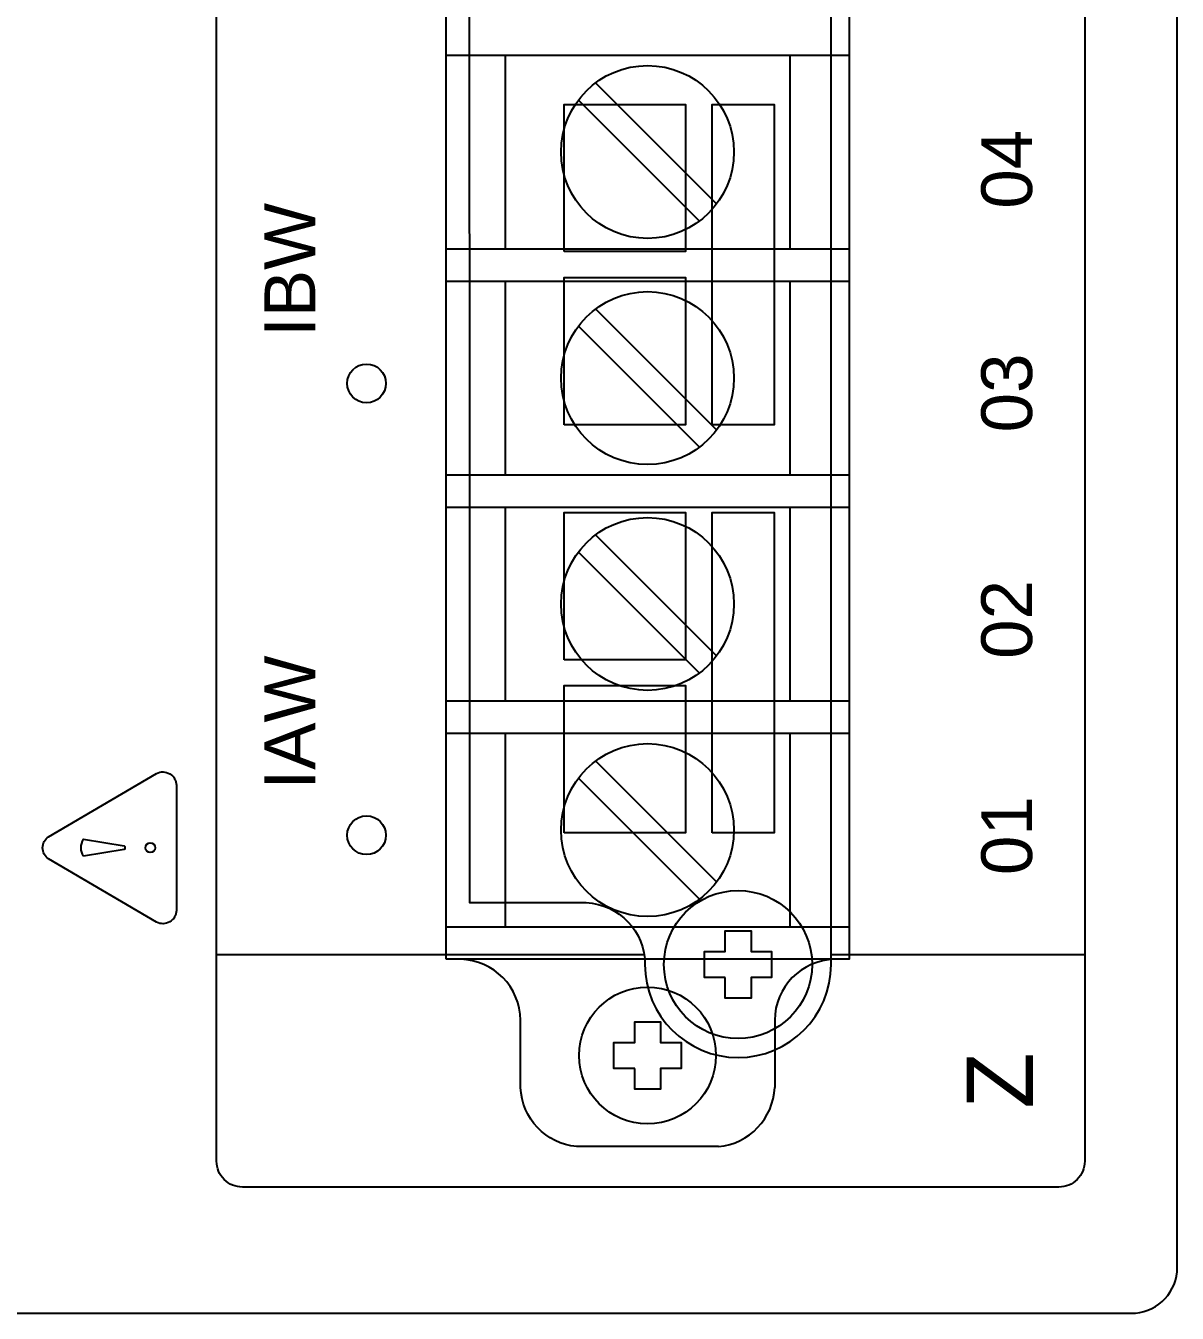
# Model space of a CAD drawing. Extents: x 1 to 47.7, y 0.3 to 34.2.
# Drawn here: x 38.501 to 40.73, y 3.325 to 5.817 of the extents above; entities that cross this region are included whole.
import ezdxf

# ---------------------------------------------------------------- set-up
doc = ezdxf.new("R2010")
doc.units = 0
doc.header["$MEASUREMENT"] = 0
for name, color, linetype in [('1_1__1__SCREW_TERMINAL', 7, 'CONTINUOUS'), ('1_2__2__CONNECTORIZED', 7, 'CONTINUOUS'), ('7_0______DWG_', 7, 'CONTINUOUS')]:
    doc.layers.add(name, color=color, linetype=linetype)
doc.styles.add('ARIAL', font='arial.ttf')

msp = doc.modelspace()

# ---------------------------------------------------------------- linework, layer by layer
at = {"layer": '1_1__1__SCREW_TERMINAL'}
for points in [[(39.3147, 4.0102), (39.3147, 6.6978), (40.0947, 6.6978), (40.0947, 4.0102)], [(39.6799, 3.799), (39.6396, 3.799), (39.6396, 3.849), (39.6799, 3.849), (39.6799, 3.8891), (39.7299, 3.8891), (39.7299, 3.849), (39.7698, 3.849), (39.7698, 3.799), (39.7299, 3.799), (39.7299, 3.7589), (39.6799, 3.7589)]]:
    msp.add_lwpolyline(points, close=True, dxfattribs=at)
for points in [[(39.3147, 5.7603), (40.0947, 5.7603)], [(39.4298, 5.3853), (39.4298, 5.7603)], [(39.9797, 5.7603), (39.9797, 5.3853)], [(39.6042, 5.7065), (39.8384, 5.4724)], [(39.5708, 5.6731), (39.8049, 5.439)], [(39.3147, 5.3853), (40.0947, 5.3853)], [(39.3147, 5.3228), (40.0947, 5.3228)], [(39.4298, 4.9478), (39.4298, 5.3228)], [(39.9797, 5.3228), (39.9797, 4.9478)], [(39.6042, 5.269), (39.8384, 5.0348)], [(39.5708, 5.2356), (39.8049, 5.0014)], [(39.3147, 4.9478), (40.0947, 4.9478)], [(39.3147, 4.8853), (40.0947, 4.8853)], [(39.4298, 4.5103), (39.4298, 4.8853)], [(39.9797, 4.8853), (39.9797, 4.5103)], [(39.6042, 4.8317), (39.8384, 4.5975)], [(39.5708, 4.7982), (39.8049, 4.5641)], [(39.3147, 4.5103), (40.0947, 4.5103)], [(39.3147, 4.4478), (40.0947, 4.4478)], [(39.4298, 4.0728), (39.4298, 4.4478)], [(39.9797, 4.4478), (39.9797, 4.0728)], [(39.6042, 4.3941), (39.8384, 4.16)], [(39.5708, 4.3607), (39.8049, 4.1265)], [(39.3147, 4.0728), (40.0947, 4.0728)], [(38.8706, 4.0192), (39.3147, 4.0192)], [(40.0947, 4.0192), (40.5505, 4.0192)]]:
    msp.add_lwpolyline(points, dxfattribs=at)
for points in [[(39.8419, 3.6475), (39.5675, 3.6475, -0.374201), (39.4588, 3.7621), (39.4587, 3.8922, 0.403969), (39.3428, 4.0102)], [(40.0666, 4.0102, 0.403969), (39.9507, 3.8922), (39.9507, 3.7621, -0.374201)], [(39.8419, 3.6475, 0.374201), (39.9507, 3.7621)]]:
    msp.add_lwpolyline(points, format="xyb", dxfattribs=at)
for centre, radius in [((39.7046, 5.5728), 0.1673), ((39.7046, 5.1352), 0.1673), ((39.7046, 4.6979), 0.1673), ((39.7046, 4.2603), 0.1673), ((39.7047, 3.824), 0.1324)]:
    msp.add_circle(centre, radius, dxfattribs=at)
at = {"layer": '1_2__2__CONNECTORIZED'}
msp.add_lwpolyline([(39.6997, 4, 1), (40.0597, 4), (40.0599, 6.59), (39.8336, 6.59, -0.405199), (39.7197, 6.7099, 0.999995), (39.3596, 6.7099), (39.3599, 4.12), (39.5859, 4.12, -0.399232)], format="xyb", close=True, dxfattribs=at)
for points in [[(39.5432, 5.3799), (39.5432, 5.6649), (39.7782, 5.6649), (39.7782, 5.3799)], [(39.8299, 5.0449), (39.8299, 5.6649), (39.9499, 5.6649), (39.9499, 5.0449)], [(39.5432, 5.0449), (39.5432, 5.3299), (39.7782, 5.3299), (39.7782, 5.0449)], [(39.5432, 4.5899), (39.5432, 4.8749), (39.7782, 4.8749), (39.7782, 4.5899)], [(39.8299, 4.2549), (39.8299, 4.8749), (39.9499, 4.8749), (39.9499, 4.2549)], [(39.5432, 4.2549), (39.5432, 4.5399), (39.7782, 4.5399), (39.7782, 4.2549)], [(39.8546, 3.975), (39.8146, 3.975), (39.8146, 4.025), (39.8546, 4.025), (39.8546, 4.0651), (39.9049, 4.0651), (39.9049, 4.025), (39.9448, 4.025), (39.9448, 3.975), (39.9049, 3.975), (39.9049, 3.9349), (39.8546, 3.9349), (39.8546, 3.975)]]:
    msp.add_lwpolyline(points, close=True, dxfattribs=at)
for points in [[(38.8706, 4.0192), (39.6982, 4.0192)], [(40.0597, 4.0192), (40.5505, 4.0192)]]:
    msp.add_lwpolyline(points, dxfattribs=at)
msp.add_circle((39.8797, 4), 0.1433, dxfattribs=at)
at = {"layer": '7_0______DWG_'}
for points in [[(40.6403, 20.575), (32.7603, 20.575, 0.414214), (32.6703, 20.485), (32.6703, 3.415, 0.414214), (32.7603, 3.325), (40.6403, 3.325, 0.381966), (40.7297, 3.405), (40.7297, 20.495, 0.381966)], [(38.5454, 4.2475), (38.7545, 4.3699, -0.555022), (38.793, 4.347), (38.793, 4.1049, -0.555022), (38.7545, 4.082), (38.5454, 4.2044, -0.531445)], [(38.6134, 4.2095, -0.299493), (38.6134, 4.2425), (38.6918, 4.2296), (38.6928, 4.2286), (38.6928, 4.2234), (38.6918, 4.2224), (38.6134, 4.2095)]]:
    msp.add_lwpolyline(points, format="xyb", close=True, dxfattribs=at)
msp.add_lwpolyline([(40.0975, 16.3305), (40.5006, 16.3305, -0.414214), (40.5506, 16.2805), (40.5506, 3.6192, -0.414214), (40.5006, 3.5692), (38.9206, 3.5692, -0.414214), (38.8706, 3.6192), (38.8706, 16.2805, -0.414214), (38.9206, 16.3305), (39.8925, 16.3305)], format="xyb", dxfattribs=at)
for centre, radius in [((39.1608, 5.1249), 0.0375), ((39.1608, 4.2503), 0.0375), ((38.7424, 4.226), 0.00944)]:
    msp.add_circle(centre, radius, dxfattribs=at)

# ---------------------------------------------------------------- texts
at = {"layer": '7_0______DWG_', "style": 'ARIAL'}
for s, height, p in [('04', 0.09833, (40.4488, 5.463)), ('IBW', 0.09833, (39.0616, 5.2148)), ('03', 0.09833, (40.4488, 5.03)), ('02', 0.09833, (40.4488, 4.5916)), ('IAW', 0.09833, (39.0616, 4.3387)), ('01', 0.09833, (40.4488, 4.1731)), ('Z', 0.1278, (40.4503, 3.7211))]:
    msp.add_text(s, height=height, rotation=90, dxfattribs=at).set_placement(p)

doc.saveas('drawing.dxf')
